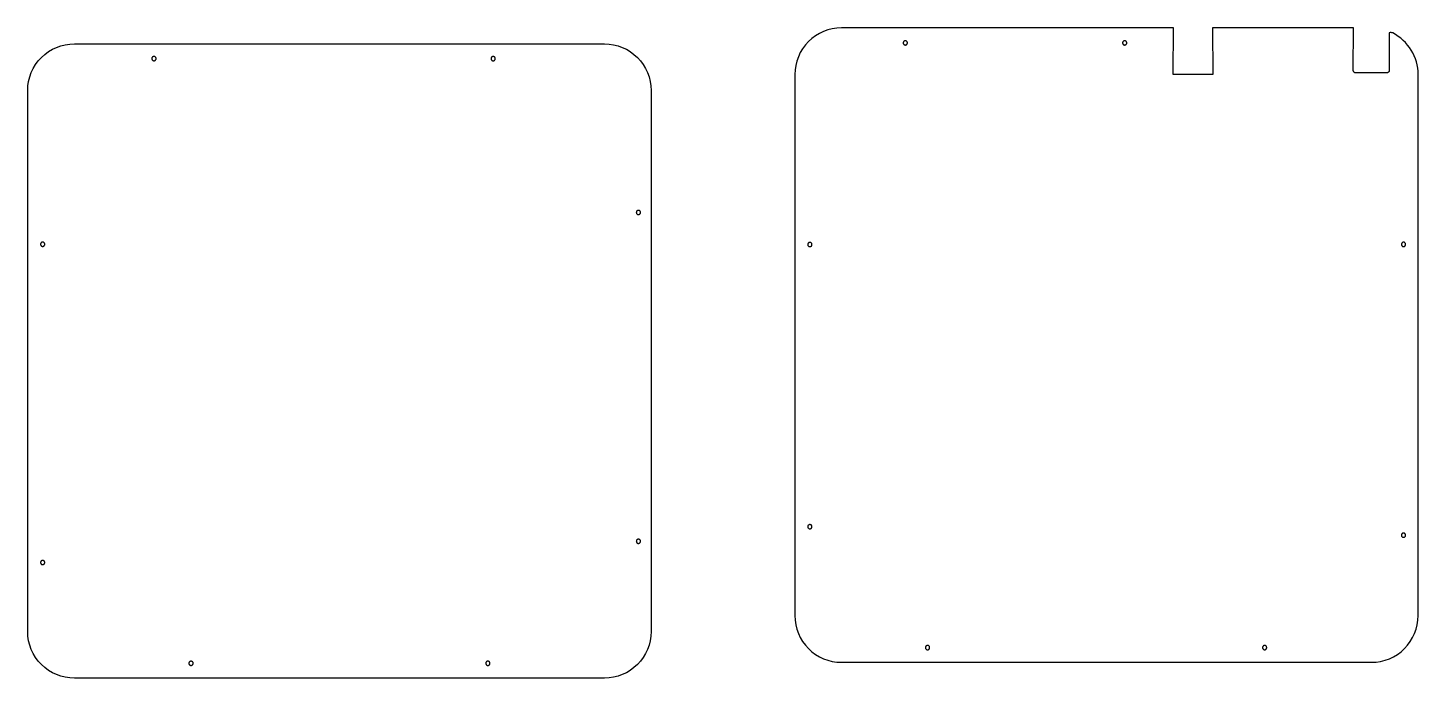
# Model space of a CAD drawing. Extents: x 1620 to 8689, y -9729 to -1582.
# Drawn here: x 6341 to 7653, y -6375 to -5762 of the extents above; entities that cross this region are included whole.
import ezdxf

# ---------------------------------------------------------------- set-up
doc = ezdxf.new("R2010")
doc.units = 0
doc.layers.add('Default_Layer', color=1, linetype='CONTINUOUS')

msp = doc.modelspace()

# ---------------------------------------------------------------- linework, layer by layer
at = {"layer": 'Default_Layer'}
for points in [[(7592, -5762.2), (7459.1, -5762.3), (7459.2, -5806.3), (7421.8, -5806.1), (7422.1, -5762.3), (7109, -5762.3, 0.414214), (7065, -5806.3), (7065, -6316.3, 0.414214), (7109, -6360.3), (7609, -6360.3, 0.414214), (7653, -6316.3), (7653, -5806.3, 0.282474), (7629, -5767.1, 0.207817), (7625.8, -5766.9), (7625.7, -5802.3, -0.414271), (7623.2, -5804.8), (7594.2, -5804.8, -0.413929), (7591.7, -5802.3), (7592, -5762.2)], [(6341.4, -6331.3), (6341.4, -5821.3, -0.414214), (6385.4, -5777.3), (6885.4, -5777.3, -0.414214), (6929.4, -5821.3), (6929.4, -6331.3, -0.414214), (6885.4, -6375.3), (6385.4, -6375.3, -0.414214), (6341.4, -6331.3)]]:
    msp.add_lwpolyline(points, format="xyb", close=True, dxfattribs=at)
for points in [[(7167.2, -5776.5), (7167.2, -5776.7), (7167.2, -5776.9), (7167.3, -5777.1), (7167.4, -5777.3), (7167.4, -5777.4), (7167.5, -5777.6), (7167.7, -5777.7), (7167.8, -5777.9), (7167.9, -5778), (7168.1, -5778.1), (7168.2, -5778.2), (7168.4, -5778.3), (7168.6, -5778.4), (7168.8, -5778.4), (7169, -5778.5), (7169.2, -5778.5), (7169.4, -5778.5), (7169.6, -5778.4), (7169.8, -5778.4), (7170, -5778.3), (7170.2, -5778.2), (7170.3, -5778.1), (7170.5, -5778), (7170.6, -5777.9), (7170.7, -5777.7), (7170.9, -5777.6), (7171, -5777.4), (7171, -5777.3), (7171.1, -5777.1), (7171.2, -5776.9), (7171.2, -5776.7), (7171.2, -5776.5), (7171.2, -5776.3), (7171.2, -5776.1), (7171.1, -5775.9), (7171, -5775.7), (7171, -5775.5), (7170.9, -5775.4), (7170.7, -5775.2), (7170.6, -5775.1), (7170.5, -5774.9), (7170.3, -5774.8), (7170.2, -5774.7), (7170, -5774.6), (7169.8, -5774.6), (7169.6, -5774.5), (7169.4, -5774.5), (7169.2, -5774.5), (7169, -5774.5), (7168.8, -5774.5), (7168.6, -5774.6), (7168.4, -5774.6), (7168.2, -5774.7), (7168.1, -5774.8), (7167.9, -5774.9), (7167.8, -5775.1), (7167.7, -5775.2), (7167.5, -5775.4), (7167.4, -5775.5), (7167.4, -5775.7), (7167.3, -5775.9), (7167.2, -5776.1), (7167.2, -5776.3), (7167.2, -5776.5)], [(7374.2, -5776.5), (7374.2, -5776.7), (7374.2, -5776.9), (7374.3, -5777.1), (7374.4, -5777.3), (7374.4, -5777.4), (7374.5, -5777.6), (7374.7, -5777.7), (7374.8, -5777.9), (7374.9, -5778), (7375.1, -5778.1), (7375.2, -5778.2), (7375.4, -5778.3), (7375.6, -5778.4), (7375.8, -5778.4), (7376, -5778.5), (7376.2, -5778.5), (7376.4, -5778.5), (7376.6, -5778.4), (7376.8, -5778.4), (7377, -5778.3), (7377.2, -5778.2), (7377.3, -5778.1), (7377.5, -5778), (7377.6, -5777.9), (7377.7, -5777.7), (7377.9, -5777.6), (7378, -5777.4), (7378, -5777.3), (7378.1, -5777.1), (7378.2, -5776.9), (7378.2, -5776.7), (7378.2, -5776.5), (7378.2, -5776.3), (7378.2, -5776.1), (7378.1, -5775.9), (7378, -5775.7), (7378, -5775.5), (7377.9, -5775.4), (7377.7, -5775.2), (7377.6, -5775.1), (7377.5, -5774.9), (7377.3, -5774.8), (7377.2, -5774.7), (7377, -5774.6), (7376.8, -5774.6), (7376.6, -5774.5), (7376.4, -5774.5), (7376.2, -5774.5), (7376, -5774.5), (7375.8, -5774.5), (7375.6, -5774.6), (7375.4, -5774.6), (7375.2, -5774.7), (7375.1, -5774.8), (7374.9, -5774.9), (7374.8, -5775.1), (7374.7, -5775.2), (7374.5, -5775.4), (7374.4, -5775.5), (7374.4, -5775.7), (7374.3, -5775.9), (7374.2, -5776.1), (7374.2, -5776.3), (7374.2, -5776.5)], [(6458.4, -5791.3), (6458.5, -5791.5), (6458.5, -5791.7), (6458.5, -5791.9), (6458.6, -5792), (6458.7, -5792.2), (6458.8, -5792.4), (6458.9, -5792.5), (6459, -5792.7), (6459.2, -5792.8), (6459.3, -5792.9), (6459.5, -5793), (6459.7, -5793.1), (6459.9, -5793.2), (6460, -5793.2), (6460.2, -5793.2), (6460.4, -5793.3), (6460.7, -5793.2), (6460.8, -5793.2), (6461, -5793.2), (6461.2, -5793.1), (6461.4, -5793), (6461.6, -5792.9), (6461.7, -5792.8), (6461.9, -5792.7), (6462, -5792.5), (6462.1, -5792.4), (6462.2, -5792.2), (6462.3, -5792), (6462.4, -5791.9), (6462.4, -5791.7), (6462.4, -5791.5), (6462.4, -5791.3), (6462.4, -5791.1), (6462.4, -5790.9), (6462.4, -5790.7), (6462.3, -5790.5), (6462.2, -5790.3), (6462.1, -5790.1), (6462, -5790), (6461.9, -5789.8), (6461.7, -5789.7), (6461.6, -5789.6), (6461.4, -5789.5), (6461.2, -5789.4), (6461, -5789.3), (6460.8, -5789.3), (6460.7, -5789.3), (6460.4, -5789.3), (6460.2, -5789.3), (6460, -5789.3), (6459.9, -5789.3), (6459.7, -5789.4), (6459.5, -5789.5), (6459.3, -5789.6), (6459.2, -5789.7), (6459, -5789.8), (6458.9, -5790), (6458.8, -5790.1), (6458.7, -5790.3), (6458.6, -5790.5), (6458.5, -5790.7), (6458.5, -5790.9), (6458.5, -5791.1), (6458.4, -5791.3)], [(6778.4, -5791.3), (6778.5, -5791.5), (6778.5, -5791.7), (6778.5, -5791.9), (6778.6, -5792), (6778.7, -5792.2), (6778.8, -5792.4), (6778.9, -5792.5), (6779, -5792.7), (6779.2, -5792.8), (6779.3, -5792.9), (6779.5, -5793), (6779.7, -5793.1), (6779.9, -5793.2), (6780, -5793.2), (6780.2, -5793.2), (6780.4, -5793.3), (6780.7, -5793.2), (6780.8, -5793.2), (6781, -5793.2), (6781.2, -5793.1), (6781.4, -5793), (6781.6, -5792.9), (6781.7, -5792.8), (6781.9, -5792.7), (6782, -5792.5), (6782.1, -5792.4), (6782.2, -5792.2), (6782.3, -5792), (6782.4, -5791.9), (6782.4, -5791.7), (6782.4, -5791.5), (6782.4, -5791.3), (6782.4, -5791.1), (6782.4, -5790.9), (6782.4, -5790.7), (6782.3, -5790.5), (6782.2, -5790.3), (6782.1, -5790.1), (6782, -5790), (6781.9, -5789.8), (6781.7, -5789.7), (6781.6, -5789.6), (6781.4, -5789.5), (6781.2, -5789.4), (6781, -5789.3), (6780.8, -5789.3), (6780.7, -5789.3), (6780.4, -5789.3), (6780.2, -5789.3), (6780, -5789.3), (6779.9, -5789.3), (6779.7, -5789.4), (6779.5, -5789.5), (6779.3, -5789.6), (6779.2, -5789.7), (6779, -5789.8), (6778.9, -5790), (6778.8, -5790.1), (6778.7, -5790.3), (6778.6, -5790.5), (6778.5, -5790.7), (6778.5, -5790.9), (6778.5, -5791.1), (6778.4, -5791.3)], [(6915.4, -5936.3), (6915.5, -5936.5), (6915.5, -5936.7), (6915.5, -5936.9), (6915.6, -5937), (6915.7, -5937.2), (6915.8, -5937.4), (6915.9, -5937.5), (6916, -5937.7), (6916.2, -5937.8), (6916.3, -5937.9), (6916.5, -5938), (6916.7, -5938.1), (6916.9, -5938.2), (6917, -5938.2), (6917.2, -5938.2), (6917.4, -5938.3), (6917.7, -5938.2), (6917.8, -5938.2), (6918, -5938.2), (6918.2, -5938.1), (6918.4, -5938), (6918.6, -5937.9), (6918.7, -5937.8), (6918.9, -5937.7), (6919, -5937.5), (6919.1, -5937.4), (6919.2, -5937.2), (6919.3, -5937), (6919.4, -5936.9), (6919.4, -5936.7), (6919.4, -5936.5), (6919.4, -5936.3), (6919.4, -5936.1), (6919.4, -5935.9), (6919.4, -5935.7), (6919.3, -5935.5), (6919.2, -5935.3), (6919.1, -5935.1), (6919, -5935), (6918.9, -5934.8), (6918.7, -5934.7), (6918.6, -5934.6), (6918.4, -5934.5), (6918.2, -5934.4), (6918, -5934.3), (6917.8, -5934.3), (6917.7, -5934.3), (6917.4, -5934.3), (6917.2, -5934.3), (6917, -5934.3), (6916.9, -5934.3), (6916.7, -5934.4), (6916.5, -5934.5), (6916.3, -5934.6), (6916.2, -5934.7), (6916, -5934.8), (6915.9, -5935), (6915.8, -5935.1), (6915.7, -5935.3), (6915.6, -5935.5), (6915.5, -5935.7), (6915.5, -5935.9), (6915.5, -5936.1), (6915.4, -5936.3)], [(6353.4, -5966.3), (6353.5, -5966.5), (6353.5, -5966.7), (6353.5, -5966.9), (6353.6, -5967), (6353.7, -5967.2), (6353.8, -5967.4), (6353.9, -5967.5), (6354, -5967.7), (6354.2, -5967.8), (6354.3, -5967.9), (6354.5, -5968), (6354.7, -5968.1), (6354.9, -5968.2), (6355, -5968.2), (6355.2, -5968.2), (6355.4, -5968.3), (6355.7, -5968.2), (6355.8, -5968.2), (6356, -5968.2), (6356.2, -5968.1), (6356.4, -5968), (6356.6, -5967.9), (6356.7, -5967.8), (6356.9, -5967.7), (6357, -5967.5), (6357.1, -5967.4), (6357.2, -5967.2), (6357.3, -5967), (6357.4, -5966.9), (6357.4, -5966.7), (6357.4, -5966.5), (6357.4, -5966.3), (6357.4, -5966.1), (6357.4, -5965.9), (6357.4, -5965.7), (6357.3, -5965.5), (6357.2, -5965.3), (6357.1, -5965.1), (6357, -5965), (6356.9, -5964.8), (6356.7, -5964.7), (6356.6, -5964.6), (6356.4, -5964.5), (6356.2, -5964.4), (6356, -5964.3), (6355.8, -5964.3), (6355.7, -5964.3), (6355.4, -5964.3), (6355.2, -5964.3), (6355, -5964.3), (6354.9, -5964.3), (6354.7, -5964.4), (6354.5, -5964.5), (6354.3, -5964.6), (6354.2, -5964.7), (6354, -5964.8), (6353.9, -5965), (6353.8, -5965.1), (6353.7, -5965.3), (6353.6, -5965.5), (6353.5, -5965.7), (6353.5, -5965.9), (6353.5, -5966.1), (6353.4, -5966.3)], [(7077.2, -5966.5), (7077.2, -5966.7), (7077.2, -5966.9), (7077.3, -5967.1), (7077.4, -5967.3), (7077.4, -5967.4), (7077.5, -5967.6), (7077.7, -5967.7), (7077.8, -5967.9), (7077.9, -5968), (7078.1, -5968.1), (7078.2, -5968.2), (7078.4, -5968.3), (7078.6, -5968.4), (7078.8, -5968.4), (7079, -5968.5), (7079.2, -5968.5), (7079.4, -5968.5), (7079.6, -5968.4), (7079.8, -5968.4), (7080, -5968.3), (7080.2, -5968.2), (7080.3, -5968.1), (7080.5, -5968), (7080.6, -5967.9), (7080.7, -5967.7), (7080.9, -5967.6), (7081, -5967.4), (7081, -5967.3), (7081.1, -5967.1), (7081.2, -5966.9), (7081.2, -5966.7), (7081.2, -5966.5), (7081.2, -5966.3), (7081.2, -5966.1), (7081.1, -5965.9), (7081, -5965.7), (7081, -5965.5), (7080.9, -5965.4), (7080.7, -5965.2), (7080.6, -5965.1), (7080.5, -5964.9), (7080.3, -5964.8), (7080.2, -5964.7), (7080, -5964.6), (7079.8, -5964.6), (7079.6, -5964.5), (7079.4, -5964.5), (7079.2, -5964.5), (7079, -5964.5), (7078.8, -5964.5), (7078.6, -5964.6), (7078.4, -5964.6), (7078.2, -5964.7), (7078.1, -5964.8), (7077.9, -5964.9), (7077.8, -5965.1), (7077.7, -5965.2), (7077.5, -5965.4), (7077.4, -5965.5), (7077.4, -5965.7), (7077.3, -5965.9), (7077.2, -5966.1), (7077.2, -5966.3), (7077.2, -5966.5)], [(7637.2, -5966.3), (7637.2, -5966.5), (7637.3, -5966.7), (7637.3, -5966.9), (7637.4, -5967.1), (7637.5, -5967.3), (7637.6, -5967.4), (7637.7, -5967.6), (7637.8, -5967.7), (7637.9, -5967.9), (7638.1, -5968), (7638.3, -5968.1), (7638.4, -5968.2), (7638.6, -5968.2), (7638.8, -5968.3), (7639, -5968.3), (7639.2, -5968.3), (7639.4, -5968.3), (7639.6, -5968.3), (7639.8, -5968.2), (7640, -5968.2), (7640.2, -5968.1), (7640.3, -5968), (7640.5, -5967.9), (7640.6, -5967.7), (7640.8, -5967.6), (7640.9, -5967.4), (7641, -5967.3), (7641.1, -5967.1), (7641.1, -5966.9), (7641.2, -5966.7), (7641.2, -5966.5), (7641.2, -5966.3), (7641.2, -5966.1), (7641.2, -5965.9), (7641.1, -5965.7), (7641.1, -5965.6), (7641, -5965.4), (7640.9, -5965.2), (7640.8, -5965.1), (7640.6, -5964.9), (7640.5, -5964.8), (7640.3, -5964.7), (7640.2, -5964.6), (7640, -5964.5), (7639.8, -5964.4), (7639.6, -5964.4), (7639.4, -5964.3), (7639.2, -5964.3), (7639, -5964.3), (7638.8, -5964.4), (7638.6, -5964.4), (7638.4, -5964.5), (7638.3, -5964.6), (7638.1, -5964.7), (7637.9, -5964.8), (7637.8, -5964.9), (7637.7, -5965.1), (7637.6, -5965.2), (7637.5, -5965.4), (7637.4, -5965.6), (7637.3, -5965.7), (7637.3, -5965.9), (7637.2, -5966.1), (7637.2, -5966.3)], [(7077.2, -6232.5), (7077.2, -6232.7), (7077.2, -6232.9), (7077.3, -6233.1), (7077.4, -6233.3), (7077.4, -6233.4), (7077.5, -6233.6), (7077.7, -6233.7), (7077.8, -6233.9), (7077.9, -6234), (7078.1, -6234.1), (7078.2, -6234.2), (7078.4, -6234.3), (7078.6, -6234.4), (7078.8, -6234.4), (7079, -6234.5), (7079.2, -6234.5), (7079.4, -6234.5), (7079.6, -6234.4), (7079.8, -6234.4), (7080, -6234.3), (7080.2, -6234.2), (7080.3, -6234.1), (7080.5, -6234), (7080.6, -6233.9), (7080.7, -6233.7), (7080.9, -6233.6), (7081, -6233.4), (7081, -6233.3), (7081.1, -6233.1), (7081.2, -6232.9), (7081.2, -6232.7), (7081.2, -6232.5), (7081.2, -6232.3), (7081.2, -6232.1), (7081.1, -6231.9), (7081, -6231.7), (7081, -6231.5), (7080.9, -6231.4), (7080.7, -6231.2), (7080.6, -6231.1), (7080.5, -6230.9), (7080.3, -6230.8), (7080.2, -6230.7), (7080, -6230.6), (7079.8, -6230.6), (7079.6, -6230.5), (7079.4, -6230.5), (7079.2, -6230.5), (7079, -6230.5), (7078.8, -6230.5), (7078.6, -6230.6), (7078.4, -6230.6), (7078.2, -6230.7), (7078.1, -6230.8), (7077.9, -6230.9), (7077.8, -6231.1), (7077.7, -6231.2), (7077.5, -6231.4), (7077.4, -6231.5), (7077.4, -6231.7), (7077.3, -6231.9), (7077.2, -6232.1), (7077.2, -6232.3), (7077.2, -6232.5)], [(7637.2, -6240.5), (7637.2, -6240.7), (7637.2, -6240.9), (7637.3, -6241.1), (7637.4, -6241.3), (7637.4, -6241.4), (7637.5, -6241.6), (7637.7, -6241.7), (7637.8, -6241.9), (7637.9, -6242), (7638.1, -6242.1), (7638.2, -6242.2), (7638.4, -6242.3), (7638.6, -6242.4), (7638.8, -6242.4), (7639, -6242.5), (7639.2, -6242.5), (7639.4, -6242.5), (7639.6, -6242.4), (7639.8, -6242.4), (7640, -6242.3), (7640.2, -6242.2), (7640.3, -6242.1), (7640.5, -6242), (7640.6, -6241.9), (7640.7, -6241.7), (7640.9, -6241.6), (7641, -6241.4), (7641, -6241.3), (7641.1, -6241.1), (7641.2, -6240.9), (7641.2, -6240.7), (7641.2, -6240.5), (7641.2, -6240.3), (7641.2, -6240.1), (7641.1, -6239.9), (7641, -6239.7), (7641, -6239.5), (7640.9, -6239.4), (7640.7, -6239.2), (7640.6, -6239.1), (7640.5, -6238.9), (7640.3, -6238.8), (7640.2, -6238.7), (7640, -6238.6), (7639.8, -6238.6), (7639.6, -6238.5), (7639.4, -6238.5), (7639.2, -6238.5), (7639, -6238.5), (7638.8, -6238.5), (7638.6, -6238.6), (7638.4, -6238.6), (7638.2, -6238.7), (7638.1, -6238.8), (7637.9, -6238.9), (7637.8, -6239.1), (7637.7, -6239.2), (7637.5, -6239.4), (7637.4, -6239.5), (7637.4, -6239.7), (7637.3, -6239.9), (7637.2, -6240.1), (7637.2, -6240.3), (7637.2, -6240.5)], [(6915.4, -6246.3), (6915.5, -6246.5), (6915.5, -6246.7), (6915.5, -6246.9), (6915.6, -6247), (6915.7, -6247.2), (6915.8, -6247.4), (6915.9, -6247.5), (6916, -6247.7), (6916.2, -6247.8), (6916.3, -6247.9), (6916.5, -6248), (6916.7, -6248.1), (6916.9, -6248.2), (6917, -6248.2), (6917.2, -6248.2), (6917.4, -6248.3), (6917.7, -6248.2), (6917.8, -6248.2), (6918, -6248.2), (6918.2, -6248.1), (6918.4, -6248), (6918.6, -6247.9), (6918.7, -6247.8), (6918.9, -6247.7), (6919, -6247.5), (6919.1, -6247.4), (6919.2, -6247.2), (6919.3, -6247), (6919.4, -6246.9), (6919.4, -6246.7), (6919.4, -6246.5), (6919.4, -6246.3), (6919.4, -6246.1), (6919.4, -6245.9), (6919.4, -6245.7), (6919.3, -6245.5), (6919.2, -6245.3), (6919.1, -6245.1), (6919, -6245), (6918.9, -6244.8), (6918.7, -6244.7), (6918.6, -6244.6), (6918.4, -6244.5), (6918.2, -6244.4), (6918, -6244.3), (6917.8, -6244.3), (6917.7, -6244.3), (6917.4, -6244.3), (6917.2, -6244.3), (6917, -6244.3), (6916.9, -6244.3), (6916.7, -6244.4), (6916.5, -6244.5), (6916.3, -6244.6), (6916.2, -6244.7), (6916, -6244.8), (6915.9, -6245), (6915.8, -6245.1), (6915.7, -6245.3), (6915.6, -6245.5), (6915.5, -6245.7), (6915.5, -6245.9), (6915.5, -6246.1), (6915.4, -6246.3)], [(6353.4, -6266.3), (6353.5, -6266.5), (6353.5, -6266.7), (6353.5, -6266.9), (6353.6, -6267), (6353.7, -6267.2), (6353.8, -6267.4), (6353.9, -6267.5), (6354, -6267.7), (6354.2, -6267.8), (6354.3, -6267.9), (6354.5, -6268), (6354.7, -6268.1), (6354.9, -6268.2), (6355, -6268.2), (6355.2, -6268.2), (6355.4, -6268.3), (6355.7, -6268.2), (6355.8, -6268.2), (6356, -6268.2), (6356.2, -6268.1), (6356.4, -6268), (6356.6, -6267.9), (6356.7, -6267.8), (6356.9, -6267.7), (6357, -6267.5), (6357.1, -6267.4), (6357.2, -6267.2), (6357.3, -6267), (6357.4, -6266.9), (6357.4, -6266.7), (6357.4, -6266.5), (6357.4, -6266.3), (6357.4, -6266.1), (6357.4, -6265.9), (6357.4, -6265.7), (6357.3, -6265.5), (6357.2, -6265.3), (6357.1, -6265.1), (6357, -6265), (6356.9, -6264.8), (6356.7, -6264.7), (6356.6, -6264.6), (6356.4, -6264.5), (6356.2, -6264.4), (6356, -6264.3), (6355.8, -6264.3), (6355.7, -6264.3), (6355.4, -6264.3), (6355.2, -6264.3), (6355, -6264.3), (6354.9, -6264.3), (6354.7, -6264.4), (6354.5, -6264.5), (6354.3, -6264.6), (6354.2, -6264.7), (6354, -6264.8), (6353.9, -6265), (6353.8, -6265.1), (6353.7, -6265.3), (6353.6, -6265.5), (6353.5, -6265.7), (6353.5, -6265.9), (6353.5, -6266.1), (6353.4, -6266.3)], [(7188.2, -6346.5), (7188.2, -6346.7), (7188.2, -6346.9), (7188.3, -6347.1), (7188.4, -6347.3), (7188.4, -6347.4), (7188.5, -6347.6), (7188.7, -6347.7), (7188.8, -6347.9), (7188.9, -6348), (7189.1, -6348.1), (7189.2, -6348.2), (7189.4, -6348.3), (7189.6, -6348.4), (7189.8, -6348.4), (7190, -6348.5), (7190.2, -6348.5), (7190.4, -6348.5), (7190.6, -6348.4), (7190.8, -6348.4), (7191, -6348.3), (7191.2, -6348.2), (7191.3, -6348.1), (7191.5, -6348), (7191.6, -6347.9), (7191.7, -6347.7), (7191.9, -6347.6), (7192, -6347.4), (7192, -6347.3), (7192.1, -6347.1), (7192.2, -6346.9), (7192.2, -6346.7), (7192.2, -6346.5), (7192.2, -6346.3), (7192.2, -6346.1), (7192.1, -6345.9), (7192, -6345.7), (7192, -6345.5), (7191.9, -6345.4), (7191.7, -6345.2), (7191.6, -6345.1), (7191.5, -6344.9), (7191.3, -6344.8), (7191.2, -6344.7), (7191, -6344.6), (7190.8, -6344.6), (7190.6, -6344.5), (7190.4, -6344.5), (7190.2, -6344.5), (7190, -6344.5), (7189.8, -6344.5), (7189.6, -6344.6), (7189.4, -6344.6), (7189.2, -6344.7), (7189.1, -6344.8), (7188.9, -6344.9), (7188.8, -6345.1), (7188.7, -6345.2), (7188.5, -6345.4), (7188.4, -6345.5), (7188.4, -6345.7), (7188.3, -6345.9), (7188.2, -6346.1), (7188.2, -6346.3), (7188.2, -6346.5)], [(7506.2, -6346.5), (7506.2, -6346.7), (7506.2, -6346.9), (7506.3, -6347.1), (7506.4, -6347.3), (7506.4, -6347.4), (7506.5, -6347.6), (7506.7, -6347.7), (7506.8, -6347.9), (7506.9, -6348), (7507.1, -6348.1), (7507.2, -6348.2), (7507.4, -6348.3), (7507.6, -6348.4), (7507.8, -6348.4), (7508, -6348.5), (7508.2, -6348.5), (7508.4, -6348.5), (7508.6, -6348.4), (7508.8, -6348.4), (7509, -6348.3), (7509.2, -6348.2), (7509.3, -6348.1), (7509.5, -6348), (7509.6, -6347.9), (7509.7, -6347.7), (7509.9, -6347.6), (7510, -6347.4), (7510, -6347.3), (7510.1, -6347.1), (7510.2, -6346.9), (7510.2, -6346.7), (7510.2, -6346.5), (7510.2, -6346.3), (7510.2, -6346.1), (7510.1, -6345.9), (7510, -6345.7), (7510, -6345.5), (7509.9, -6345.4), (7509.7, -6345.2), (7509.6, -6345.1), (7509.5, -6344.9), (7509.3, -6344.8), (7509.2, -6344.7), (7509, -6344.6), (7508.8, -6344.6), (7508.6, -6344.5), (7508.4, -6344.5), (7508.2, -6344.5), (7508, -6344.5), (7507.8, -6344.5), (7507.6, -6344.6), (7507.4, -6344.6), (7507.2, -6344.7), (7507.1, -6344.8), (7506.9, -6344.9), (7506.8, -6345.1), (7506.7, -6345.2), (7506.5, -6345.4), (7506.4, -6345.5), (7506.4, -6345.7), (7506.3, -6345.9), (7506.2, -6346.1), (7506.2, -6346.3), (7506.2, -6346.5)], [(6493.4, -6361.3), (6493.5, -6361.5), (6493.5, -6361.7), (6493.5, -6361.9), (6493.6, -6362), (6493.7, -6362.2), (6493.8, -6362.4), (6493.9, -6362.5), (6494, -6362.7), (6494.2, -6362.8), (6494.3, -6362.9), (6494.5, -6363), (6494.7, -6363.1), (6494.9, -6363.2), (6495, -6363.2), (6495.2, -6363.2), (6495.4, -6363.3), (6495.7, -6363.2), (6495.8, -6363.2), (6496, -6363.2), (6496.2, -6363.1), (6496.4, -6363), (6496.6, -6362.9), (6496.7, -6362.8), (6496.9, -6362.7), (6497, -6362.5), (6497.1, -6362.4), (6497.2, -6362.2), (6497.3, -6362), (6497.4, -6361.9), (6497.4, -6361.7), (6497.4, -6361.5), (6497.4, -6361.3), (6497.4, -6361.1), (6497.4, -6360.9), (6497.4, -6360.7), (6497.3, -6360.5), (6497.2, -6360.3), (6497.1, -6360.1), (6497, -6360), (6496.9, -6359.8), (6496.7, -6359.7), (6496.6, -6359.6), (6496.4, -6359.5), (6496.2, -6359.4), (6496, -6359.3), (6495.8, -6359.3), (6495.7, -6359.3), (6495.4, -6359.3), (6495.2, -6359.3), (6495, -6359.3), (6494.9, -6359.3), (6494.7, -6359.4), (6494.5, -6359.5), (6494.3, -6359.6), (6494.2, -6359.7), (6494, -6359.8), (6493.9, -6360), (6493.8, -6360.1), (6493.7, -6360.3), (6493.6, -6360.5), (6493.5, -6360.7), (6493.5, -6360.9), (6493.5, -6361.1), (6493.4, -6361.3)], [(6773.4, -6361.3), (6773.5, -6361.5), (6773.5, -6361.7), (6773.5, -6361.9), (6773.6, -6362), (6773.7, -6362.2), (6773.8, -6362.4), (6773.9, -6362.5), (6774, -6362.7), (6774.2, -6362.8), (6774.3, -6362.9), (6774.5, -6363), (6774.7, -6363.1), (6774.9, -6363.2), (6775, -6363.2), (6775.2, -6363.2), (6775.4, -6363.3), (6775.7, -6363.2), (6775.8, -6363.2), (6776, -6363.2), (6776.2, -6363.1), (6776.4, -6363), (6776.6, -6362.9), (6776.7, -6362.8), (6776.9, -6362.7), (6777, -6362.5), (6777.1, -6362.4), (6777.2, -6362.2), (6777.3, -6362), (6777.4, -6361.9), (6777.4, -6361.7), (6777.4, -6361.5), (6777.4, -6361.3), (6777.4, -6361.1), (6777.4, -6360.9), (6777.4, -6360.7), (6777.3, -6360.5), (6777.2, -6360.3), (6777.1, -6360.1), (6777, -6360), (6776.9, -6359.8), (6776.7, -6359.7), (6776.6, -6359.6), (6776.4, -6359.5), (6776.2, -6359.4), (6776, -6359.3), (6775.8, -6359.3), (6775.7, -6359.3), (6775.4, -6359.3), (6775.2, -6359.3), (6775, -6359.3), (6774.9, -6359.3), (6774.7, -6359.4), (6774.5, -6359.5), (6774.3, -6359.6), (6774.2, -6359.7), (6774, -6359.8), (6773.9, -6360), (6773.8, -6360.1), (6773.7, -6360.3), (6773.6, -6360.5), (6773.5, -6360.7), (6773.5, -6360.9), (6773.5, -6361.1), (6773.4, -6361.3)]]:
    msp.add_lwpolyline(points, close=True, dxfattribs=at)

doc.saveas('drawing.dxf')
